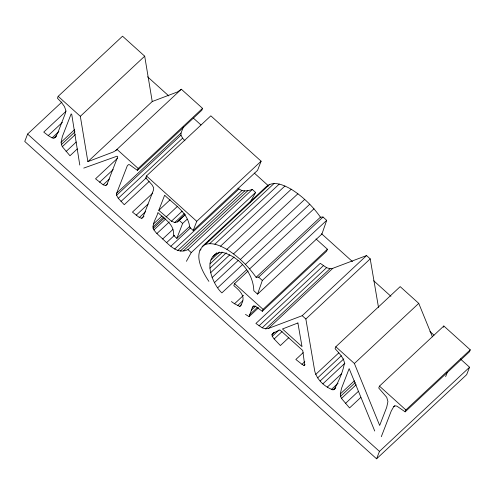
<?xml version="1.0" encoding="UTF-8"?>
<svg xmlns="http://www.w3.org/2000/svg" width="495" height="495" viewBox="0 0 495 495"><rect width="100%" height="100%" fill="white"/><g stroke="black" fill="none" stroke-linecap="round" stroke-linejoin="round"><path stroke-width="0.74" d="M149.094 181.498L124.251 204.707L118.268 198.297L116.603 195.271L116.665 193.192L127.302 165.763L128.49 164.625L129.542 164.705L137.443 170.385L201.799 110.261L202.542 108.356L181.349 89.242L115.583 150.684L113.027 152.095L87.875 161.648L80.332 116.306L58.181 96.321L122.537 36.197L144.695 56.182L152.231 101.531L87.875 161.648M184.913 140.79L182.63 138.173L180.96 135.147L181.022 133.068L183.478 126.739M246.727 269.682L221.884 292.885C211.897 283.889 200.828 254.739 221.915 252.227C238.992 256.262 253.372 272.918 253.824 290.744L257.579 294.129L321.942 234.005L326.688 220.337L323.025 217.033L320.438 217.163L256.082 277.287C248.273 266.199 238.38 256.583 226.877 249.375C220.461 245.798 212.924 242.135 205.45 244.388C191.843 252.704 202.337 271.718 208.884 281.37M250.018 202.535L255.599 192.444L252.302 189.474L187.945 249.591C177.674 254.838 169.562 245.174 162.694 238.98C159.39 235.632 155.22 232.78 153.141 228.43C152.274 222.818 156.742 217.825 157.936 212.534C164.192 218.895 174.995 224.73 173.417 235.261L176.851 238.355L189.833 226.227M77.325 148.902L69.987 155.758L62.321 146.675L61.43 144.528L61.108 142.244L62.339 136.589L71.15 113.881L71.744 114.419L79.782 165.033M360.849 397.38L349.557 407.93L341.494 398.444L340.603 396.285L340.294 393.958L341.55 388.253L349.161 368.627L374.727 431.021M245.483 314.412L249.103 316.627L252.419 307.277L253.663 306.065L256.051 306.683L262.294 311.299L326.657 251.175L327.412 249.22L316.02 238.943M257.579 294.129L262.325 280.461L326.688 220.337M61.974 101.958L27.621 134.046L24.75 141.452L376.584 458.803L466.686 374.628L469.563 367.222L460.375 358.943M58.181 96.321L57.439 98.227L61.361 102.304L64.424 106.512L65.717 110.032L65.334 113.411L57.785 132.877L55.168 137.542L53.8 138.136L52.08 137.87L48.232 135.593L43.746 132.091L66.33 110.998M137.443 170.385L138.179 168.479L202.542 108.356M185.408 214.552L177.309 221.958L174.785 222.484L171.419 221.203L158.784 210.338L164.649 195.216C174.203 204.645 188.174 212.646 189.758 227.378L193.192 230.478L257.555 170.354L261.113 161.184L210.827 115.836L146.471 175.954L145.728 177.86L152.008 184.79L153.679 187.803L153.58 189.826L142.968 217.169L141.762 218.289L139.318 217.497L132.45 212.101L152.776 193.112M176.851 238.355L182.63 223.449L187.147 219.229M193.192 230.478L196.75 221.308L261.113 161.184M248.119 270.994L234.568 283.654L233.813 285.609C241.084 291.685 246.986 297.804 239.809 306.473L234.519 303.763L231.425 301.585M262.294 311.299L263.055 309.344L327.412 249.22M432.407 336.841L418.751 303.373L400.183 286.63L335.827 346.754L335.09 348.659C338.772 352.873 343.146 357.043 344.489 362.674C343.103 371.955 338.667 380.933 334.354 389.274L332.986 389.856C324.813 387.016 317.109 379.95 314.789 371.349L305.854 318.997L302.191 315.692L268.445 328.433L265.629 328.841L262.202 327.795L255.909 323.458L320.271 263.334L326.564 267.671L329.986 268.717L332.807 268.309L366.554 255.569L370.217 258.873L378.502 307.432M381.286 436.726L391.26 411.011L393.704 406.704L395.165 405.869L396.922 406.135L405.151 411.852L469.514 351.728L470.25 349.829L443.829 325.995L379.467 386.119L378.731 388.018L386.743 397.312L387.932 401.587L386.682 407.354L379.665 425.446L354.389 363.497L335.827 346.754M376.584 458.803L379.461 451.397L469.563 367.222M405.151 411.852L405.894 409.953L470.25 349.829M443.334 327.263L443.829 325.995M445.649 376.608L447.307 372.32M186.405 261.317L191.243 252.568L255.599 192.444M288.851 337.621L280.38 345.529L274.15 338.97L272.262 336.309L271.91 334.707L274.292 332.151M115.583 150.684L116.993 149.366L138.179 168.479M181.349 89.242L177.389 91.971L152.231 101.531M48.232 135.593L62.345 122.407M52.08 137.87L58.856 131.54M53.8 138.136L56.622 135.494M55.168 137.542L56.3 136.49M80.332 116.306L144.695 56.182M61.108 142.244L74.652 129.585M61.43 144.528L74.98 131.874M62.321 146.675L75.308 134.541M66.076 151.507L76.236 142.009M117.556 158.239L95.541 178.806L103.164 184.814L105.701 185.526L107 184.474L117.736 156.804L117.049 156.185L83.76 168.096M99.619 182.234L113.169 169.575M103.164 184.814L109.37 179.011M105.701 185.526L107.39 183.942M116.665 193.192L181.022 133.068M116.603 195.271L180.96 135.147M118.268 198.297L182.63 138.173M121.009 201.434L146.415 177.705M136.205 215.177L148.061 204.101M139.318 217.497L145.53 211.699M141.762 218.289L144.02 216.179M158.784 210.338L170.076 199.788M153.512 223.938L161.976 216.03M152.875 227.013L163.604 216.996M153.141 228.43L164.433 217.887M166.116 216.946L177.402 206.396M153.895 229.958L165.751 218.883M156.89 233.547L169.315 221.946M171.419 221.203L182.141 211.186M174.785 222.484L184.381 213.518M177.309 221.958L184.647 215.102M162.694 238.98L172.86 229.488M166.679 242.575L174.587 235.193M170.893 246.225L190.649 227.768M174.636 249.084L238.992 188.96C242.847 192.004 248.032 190.816 252.302 189.474M177.563 250.693L241.925 190.569M180.353 251.021L244.709 190.897M183.496 250.779L247.859 190.655M202.108 246.603L266.471 186.479C273.834 180.279 284.062 185.241 291.239 189.251C302.736 196.459 312.636 206.075 320.438 217.163M208.24 241.566L209.366 240.508M205.45 244.388L269.806 184.264M199.869 250.235L201.001 249.183M209.756 243.583L274.112 183.459M214.892 244.19L279.248 184.066M220.584 246.108L284.941 185.984M212.955 256.398L216.903 252.704M211.056 259.968L219.526 252.054M210.066 263.816L222.484 252.215M226.877 249.375L291.239 189.251M209.899 268.135L226.271 252.846M210.567 272.776L229.76 254.845M233.547 253.879L297.903 193.755M212.083 277.59L234.098 257.016M214.453 282.608L238.163 260.457M240.347 259.51L304.71 199.386M217.732 287.756L242.575 264.547M245.415 264.342L309.771 204.218M249.616 268.921L313.978 208.797M256.082 277.287L258.662 277.157L323.025 217.033M234.519 303.763L243.552 295.323M237.643 305.582L242.723 300.83M239.809 306.473L241.504 304.895M252.419 307.277L254.114 305.7M251.274 310.229L255.791 306.009M249.659 314.634L257.561 307.253M249.103 316.627L258.699 307.661M259.009 325.834L323.365 265.71M262.202 327.795L326.564 267.671M265.629 328.841L329.986 268.717M268.445 328.433L332.807 268.309M271.91 334.707L274.168 332.597L279.947 329.936L302.761 350.516L304.728 365.428L303.93 365.44L301.987 364.295L295.849 359.481L303.188 352.626M272.262 336.309L279.038 329.979M274.15 338.97L282.051 331.588M302.191 315.692L366.554 255.569M305.854 318.997L370.217 258.873M301.987 364.295L304.809 361.659M303.93 365.44L305.062 364.388M315.686 374.443L338.834 352.824M317.629 377.895L341.34 355.744M320.129 381.002L343.839 358.85M322.864 383.848L344.879 363.274M327.275 387.121L341.389 373.935M354.389 363.497L418.751 303.373M331.266 389.584L338.042 383.254M332.986 389.856L335.808 387.214M334.354 389.274L335.486 388.216M340.294 393.958L354.408 380.779M340.603 396.285L355.286 382.573M341.494 398.444L356.171 384.733M345.417 403.468L358.399 391.335M393.704 406.704L394.837 405.646M272.596 333.729L274.15 332.597M237.922 188.143L238.992 188.96M147.572 76.793L168.807 95.95M193.489 118.212L200.951 124.944M254.325 173.089L268.674 186.027M321.478 233.659L352.471 261.614M373.713 280.77L390.926 296.301M429.957 331.502L433.973 335.127M146.471 175.954L196.75 221.308M258.662 277.157L262.325 280.461M379.467 386.119L405.894 409.953M179.196 220.349L182.63 223.449M234.568 283.654L263.055 309.344M187.945 249.591L191.243 252.568M27.621 134.046L379.461 451.397M297.897 322.975L282.466 328.989L302.012 346.618L297.897 322.975"/></g></svg>
